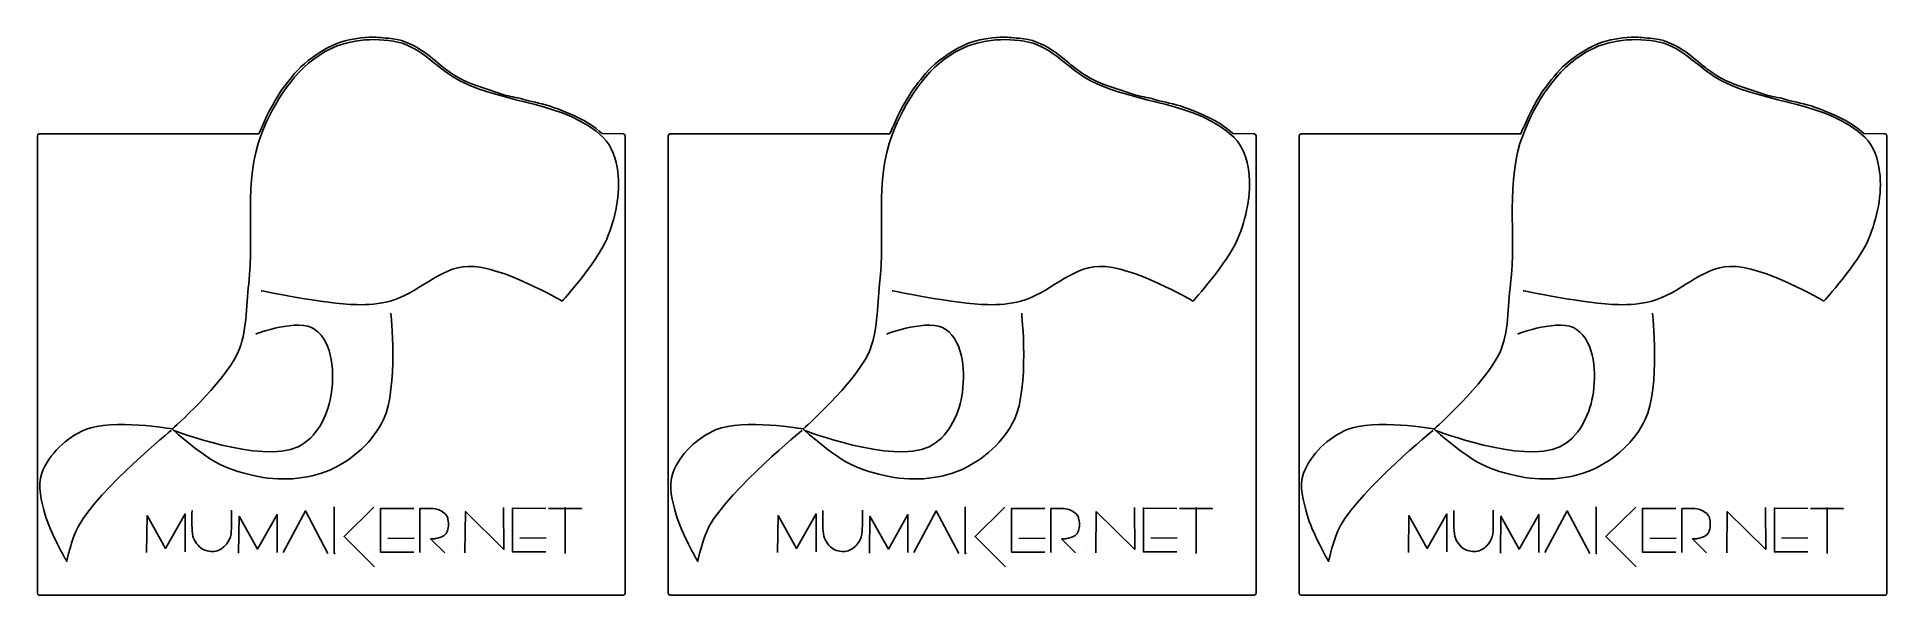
# Model space of a CAD drawing. Extents: x 1 to 191, y 4 to 61.
import ezdxf

# ---------------------------------------------------------------- set-up
doc = ezdxf.new("R2010")
doc.units = 0
doc.layers.add('Capa_1', color=7, linetype='CONTINUOUS')

msp = doc.modelspace()

# ---------------------------------------------------------------- linework, layer by layer
at = {"layer": 'Capa_1', "color": 7}
for points in [[(35.586307, 61.33001), (35.586307, 61.33001)], [(100.396234, 61.33001), (100.396234, 61.33001)], [(165.206148, 61.33001), (165.206148, 61.33001)], [(23.859846, 51.372026), (1.283553, 51.372026)], [(61.29643, 51.372026), (59.097063, 51.411213)], [(88.669773, 51.372026), (66.09348, 51.372026)], [(126.106356, 51.372026), (123.90699, 51.411213)], [(153.479688, 51.372026), (130.903394, 51.372026)], [(190.916271, 51.372026), (188.716905, 51.411213)], [(1.100209, 51.190435), (1.100209, 4.178041)], [(61.479775, 4.178041), (61.479775, 51.190435)], [(65.910135, 51.190435), (65.910135, 4.178041)], [(126.289702, 4.178041), (126.289702, 51.190435)], [(130.72005, 51.190435), (130.72005, 4.178041)], [(191.099617, 4.178041), (191.099617, 51.190435)], [(44.19573, 8.559653), (44.19573, 8.559653)], [(109.005657, 8.559653), (109.005657, 8.559653)], [(173.815571, 8.559653), (173.815571, 8.559653)], [(1.283553, 3.996454), (61.29643, 3.996454)], [(66.09348, 3.996454), (126.106356, 3.996454)], [(130.903394, 3.996454), (190.916271, 3.996454)]]:
    msp.add_lwpolyline(points, close=True, dxfattribs=at)
at = {"layer": 'Capa_1', "color": 5}
for points in [[(23.554006, 30.827132), (23.554006, 30.827132), (23.589781, 30.827132)], [(88.363933, 30.827132), (88.363933, 30.827132), (88.399707, 30.827132)], [(77.130311, 8.381006), (77.181353, 12.158068), (79.069885, 8.789336), (81.08602, 12.336714), (81.08602, 8.432049)], [(86.572968, 8.304445), (86.62401, 12.081507), (88.512542, 8.712775), (90.528678, 12.260153), (90.528678, 8.355487)], [(91.141173, 8.355485), (93.438036, 12.642962), (95.760417, 8.278923)], [(96.398434, 13.051293), (96.398434, 8.278923), (96.474996, 8.278923), (96.398434, 8.278923)], [(100.481747, 13.025774), (97.419263, 10.01433), (100.532787, 6.875285)], [(104.590578, 12.872649), (101.170804, 12.898162), (101.170804, 8.406519), (104.590578, 8.406519)], [(105.203074, 8.355485), (105.203074, 12.872649)], [(109.82232, 8.329966), (109.873363, 12.566401), (113.829069, 8.687254), (113.803556, 13.000253)], [(118.142068, 12.89817), (114.722294, 12.923683), (114.722294, 8.43204), (118.142068, 8.43204)], [(118.425142, 12.872649), (121.794235, 12.872649), (121.794235, 12.82072)], [(101.910906, 9.810165), (104.616099, 9.835678)], [(106.734315, 9.784652), (106.300464, 9.759111), (107.755144, 8.329955)], [(115.462396, 9.835687), (118.167589, 9.861199)]]:
    msp.add_lwpolyline(points, dxfattribs=at)
at = {"layer": 'Capa_1', "color": 7}
for points in [[(153.173848, 30.827132), (153.173848, 30.827132), (153.209622, 30.827132)], [(12.320384, 8.381006), (12.371427, 12.158068), (14.259958, 8.789336), (16.276093, 12.336714), (16.276093, 8.432049)], [(21.763042, 8.304445), (21.814084, 12.081507), (23.702615, 8.712775), (25.718751, 12.260153), (25.718751, 8.355487)], [(26.331247, 8.355485), (28.62811, 12.642962), (30.950491, 8.278923)], [(31.588508, 13.051293), (31.588508, 8.278923), (31.665069, 8.278923), (31.588508, 8.278923)], [(35.67182, 13.025774), (32.609337, 10.01433), (35.72286, 6.875285)], [(39.780651, 12.872649), (36.360877, 12.898162), (36.360877, 8.406519), (39.780651, 8.406519)], [(40.393147, 8.355485), (40.393147, 12.872649)], [(45.012394, 8.329966), (45.063436, 12.566401), (49.019142, 8.687254), (48.993629, 13.000253)], [(53.332141, 12.89817), (49.912367, 12.923683), (49.912367, 8.43204), (53.332141, 8.43204)], [(53.615216, 12.872649), (56.984308, 12.872649), (56.984308, 12.82072)], [(141.940226, 8.381006), (141.991268, 12.158068), (143.879799, 8.789336), (145.895934, 12.336714), (145.895934, 8.432049)], [(151.382883, 8.304445), (151.433925, 12.081507), (153.322457, 8.712775), (155.338593, 12.260153), (155.338593, 8.355487)], [(155.951088, 8.355485), (158.247951, 12.642962), (160.570332, 8.278923)], [(161.208349, 13.051293), (161.208349, 8.278923), (161.28491, 8.278923), (161.208349, 8.278923)], [(165.291662, 13.025774), (162.229178, 10.01433), (165.342701, 6.875285)], [(169.400493, 12.872649), (165.980718, 12.898162), (165.980718, 8.406519), (169.400493, 8.406519)], [(170.012988, 8.355485), (170.012988, 12.872649)], [(174.632235, 8.329966), (174.683278, 12.566401), (178.638983, 8.687254), (178.613471, 13.000253)], [(182.951982, 12.89817), (179.532208, 12.923683), (179.532208, 8.43204), (182.951982, 8.43204)], [(183.235057, 12.872649), (186.60415, 12.872649), (186.60415, 12.82072)], [(37.10098, 9.810165), (39.806173, 9.835678)], [(41.924389, 9.784652), (41.490537, 9.759111), (42.945218, 8.329955)], [(50.652469, 9.835687), (53.357663, 9.861199)], [(166.720821, 9.810165), (169.426014, 9.835678)], [(171.54423, 9.784652), (171.110378, 9.759111), (172.565059, 8.329955)], [(180.272311, 9.835687), (182.977504, 9.861199)]]:
    msp.add_lwpolyline(points, dxfattribs=at)
for points in [[(32.336086, 60.829058), (31.066812, 60.454938), (29.515354, 59.416797), (28.526086, 58.595593)], [(35.586307, 61.33001), (34.535506, 61.321745), (33.330039, 61.122415), (32.336086, 60.829058)], [(37.149793, 61.205742), (36.906774, 61.218263), (35.828801, 61.331917), (35.586307, 61.33001)], [(42.675255, 58.29668), (41.607467, 59.182855), (39.689863, 61.069363), (37.149793, 61.205742)], [(97.146013, 60.829058), (95.876738, 60.454938), (94.325281, 59.416797), (93.336013, 58.595593)], [(100.396234, 61.33001), (99.345433, 61.321745), (98.139966, 61.122415), (97.146013, 60.829058)], [(101.959719, 61.205742), (101.716701, 61.218263), (100.638727, 61.331917), (100.396234, 61.33001)], [(107.485182, 58.29668), (106.417394, 59.182855), (104.49979, 61.069363), (101.959719, 61.205742)], [(161.955928, 60.829058), (160.686653, 60.454938), (159.135196, 59.416797), (158.145928, 58.595593)], [(165.206148, 61.33001), (164.155347, 61.321745), (162.94988, 61.122415), (161.955928, 60.829058)], [(166.769634, 61.205742), (166.526615, 61.218263), (165.448642, 61.331917), (165.206148, 61.33001)], [(172.295096, 58.29668), (171.227309, 59.182855), (169.309705, 61.069363), (166.769634, 61.205742)], [(28.526086, 58.595593), (27.487971, 57.672036), (27.011614, 56.911731), (26.247294, 55.972633)], [(44.906527, 56.864586), (43.816294, 57.410768), (43.017111, 58.054668), (42.675255, 58.29668)], [(93.336013, 58.595593), (92.297898, 57.672036), (91.821541, 56.911731), (91.057221, 55.972633)], [(109.716453, 56.864586), (108.62622, 57.410768), (107.827037, 58.054668), (107.485182, 58.29668)], [(158.145928, 58.595593), (157.107813, 57.672036), (156.631455, 56.911731), (155.867136, 55.972633)], [(174.526368, 56.864586), (173.436135, 57.410768), (172.636952, 58.054668), (172.295096, 58.29668)], [(26.247294, 55.972633), (25.7518, 55.27232), (24.718036, 53.471752), (24.230546, 52.203998)], [(49.119441, 55.364521), (48.230162, 55.665044), (45.724322, 56.456998), (44.906527, 56.864586)], [(50.761435, 55.008309), (50.496917, 55.091417), (49.38193, 55.275817), (49.119441, 55.364521)], [(91.057221, 55.972633), (90.561726, 55.27232), (89.527963, 53.471752), (89.040472, 52.203998)], [(113.929368, 55.364521), (113.040088, 55.665044), (110.534248, 56.456998), (109.716453, 56.864586)], [(115.571362, 55.008309), (115.306844, 55.091417), (114.191857, 55.275817), (113.929368, 55.364521)], [(155.867136, 55.972633), (155.371641, 55.27232), (154.337878, 53.471752), (153.850387, 52.203998)], [(178.739282, 55.364521), (177.850003, 55.665044), (175.344163, 56.456998), (174.526368, 56.864586)], [(180.381277, 55.008309), (180.116758, 55.091417), (179.001772, 55.275817), (178.739282, 55.364521)], [(53.688167, 54.248205), (52.560529, 54.594758), (51.883986, 54.656335), (50.761435, 55.008309)], [(57.021457, 52.874565), (55.900087, 53.407774), (54.875056, 53.884959), (53.688167, 54.248205)], [(118.498094, 54.248205), (117.370455, 54.594758), (116.693912, 54.656335), (115.571362, 55.008309)], [(121.831384, 52.874565), (120.710013, 53.407774), (119.684982, 53.884959), (118.498094, 54.248205)], [(183.308009, 54.248205), (182.18037, 54.594758), (181.503827, 54.656335), (180.381277, 55.008309)], [(186.641299, 52.874565), (185.519928, 53.407774), (184.494897, 53.884959), (183.308009, 54.248205)], [(1.283553, 51.372026), (1.181984, 51.372026), (1.100209, 51.291032), (1.100209, 51.190435)], [(24.230546, 52.203998), (24.138135, 51.963567), (24.121577, 52.095724), (23.859846, 51.372026)], [(59.097063, 51.411213), (58.426549, 52.094422), (57.021457, 52.874565), (57.021457, 52.874565)], [(61.479775, 51.190435), (61.479775, 51.291032), (61.397979, 51.370216), (61.29643, 51.372026)], [(66.09348, 51.372026), (65.991911, 51.372026), (65.910135, 51.291032), (65.910135, 51.190435)], [(89.040472, 52.203998), (88.948061, 51.963567), (88.931503, 52.095724), (88.669773, 51.372026)], [(123.90699, 51.411213), (123.236475, 52.094422), (121.831384, 52.874565), (121.831384, 52.874565)], [(126.289702, 51.190435), (126.289702, 51.291032), (126.207906, 51.370216), (126.106356, 51.372026)], [(130.903394, 51.372026), (130.801825, 51.372026), (130.72005, 51.291032), (130.72005, 51.190435)], [(153.850387, 52.203998), (153.757976, 51.963567), (153.741418, 52.095724), (153.479688, 51.372026)], [(188.716905, 51.411213), (188.04639, 52.094422), (186.641299, 52.874565), (186.641299, 52.874565)], [(191.099617, 51.190435), (191.099617, 51.291032), (191.01782, 51.370216), (190.916271, 51.372026)], [(159.2197, 31.292197), (157.585814, 32.482077), (153.173848, 30.827132), (153.173848, 30.827132)], [(166.267232, 22.026658), (167.826684, 25.33511), (167.018493, 32.973587), (167.018493, 32.973587)], [(160.865318, 24.423535), (161.263646, 26.74394), (161.12286, 29.906218), (159.2197, 31.292197)], [(157.502535, 19.236265), (159.373547, 20.099715), (160.516683, 22.392602), (160.865318, 24.423535)], [(144.480701, 20.917657), (144.480701, 20.917657), (137.215192, 15.037552), (134.928968, 11.079732)], [(144.552249, 21.060753), (148.308545, 17.769522), (149.78656, 16.973893), (152.923426, 16.267002)], [(144.731119, 20.917657), (144.731119, 20.917657), (153.603799, 17.437042), (157.502535, 19.236265)], [(160.829543, 16.875163), (163.111812, 17.887728), (165.202684, 19.768169), (166.267232, 22.026658)], [(152.923426, 16.267002), (155.501924, 15.685938), (158.413498, 15.803243), (160.829543, 16.875163)], [(16.985793, 12.688829), (16.966198, 11.884129), (16.94923, 11.075009), (17.03998, 10.273947)], [(21.032376, 11.106544), (21.03633, 11.647539), (21.035833, 12.188562), (21.032686, 12.729559)], [(40.393147, 12.872649), (40.393147, 12.872649), (41.43832, 12.934464), (41.94991, 12.847136)], [(41.94991, 12.847136), (42.162051, 12.810924), (42.343111, 12.77489), (42.562406, 12.642971)], [(42.562406, 12.642971), (42.742887, 12.5344), (42.989275, 12.384495), (43.123861, 12.183598)], [(43.123861, 12.183598), (43.23769, 12.013683), (43.272406, 11.798915), (43.302508, 11.596623)], [(43.302508, 11.596623), (43.336315, 11.369437), (43.342493, 11.133742), (43.302508, 10.907564)], [(55.325595, 12.974731), (55.325595, 8.278923), (55.325595, 8.278923), (55.325595, 8.278923)], [(146.605634, 12.688829), (146.58604, 11.884129), (146.569072, 11.075009), (146.659821, 10.273947)], [(150.652217, 11.106544), (150.656171, 11.647539), (150.655674, 12.188562), (150.652528, 12.729559)], [(170.012988, 12.872649), (170.012988, 12.872649), (171.058162, 12.934464), (171.569751, 12.847136)], [(171.569751, 12.847136), (171.781892, 12.810924), (171.962952, 12.77489), (172.182247, 12.642971)], [(172.182247, 12.642971), (172.362728, 12.5344), (172.609117, 12.384495), (172.743703, 12.183598)], [(172.743703, 12.183598), (172.857531, 12.013683), (172.892248, 11.798915), (172.922349, 11.596623)], [(172.922349, 11.596623), (172.956157, 11.369437), (172.962335, 11.133742), (172.922349, 10.907564)], [(184.945437, 12.974731), (184.945437, 8.278923), (184.945437, 8.278923), (184.945437, 8.278923)], [(17.03998, 10.273947), (17.115091, 9.692738), (17.462919, 9.154848), (17.917353, 8.814923)], [(20.362074, 9.04705), (20.62674, 9.300463), (20.810518, 9.643259), (20.924661, 9.991451)], [(20.924661, 9.991451), (21.040987, 10.346297), (21.012109, 10.734804), (21.032376, 11.106544)], [(42.63897, 9.963299), (42.41819, 9.855882), (41.924389, 9.784652), (41.924389, 9.784652)], [(43.084141, 10.309267), (42.973414, 10.157417), (42.807964, 10.045519), (42.63897, 9.963299)], [(43.302508, 10.907564), (43.265548, 10.698505), (43.209225, 10.480804), (43.084141, 10.309267)], [(134.928968, 11.079732), (134.296458, 9.984758), (133.712643, 7.39498), (133.712643, 7.39498)], [(146.659821, 10.273947), (146.734932, 9.692738), (147.08276, 9.154848), (147.537194, 8.814923)], [(149.981915, 9.04705), (150.246581, 9.300463), (150.430359, 9.643259), (150.544503, 9.991451)], [(150.544503, 9.991451), (150.660828, 10.346297), (150.631951, 10.734804), (150.652217, 11.106544)], [(172.258811, 9.963299), (172.038031, 9.855882), (171.54423, 9.784652), (171.54423, 9.784652)], [(172.703983, 10.309267), (172.593256, 10.157417), (172.427806, 10.045519), (172.258811, 9.963299)], [(172.922349, 10.907564), (172.88539, 10.698505), (172.829066, 10.480804), (172.703983, 10.309267)], [(17.917353, 8.814923), (18.291523, 8.535037), (18.802127, 8.429441), (19.273804, 8.461225)], [(19.273804, 8.461225), (19.698512, 8.504156), (20.064505, 8.762133), (20.362074, 9.04705)], [(147.537194, 8.814923), (147.911365, 8.535037), (148.421968, 8.429441), (148.893645, 8.461225)], [(148.893645, 8.461225), (149.318353, 8.504156), (149.684347, 8.762133), (149.981915, 9.04705)], [(1.100209, 4.178041), (1.100209, 4.077446), (1.181984, 3.996454), (1.283553, 3.996454)], [(61.29643, 3.996454), (61.397999, 3.996454), (61.479775, 4.077446), (61.479775, 4.178041)], [(65.910135, 4.178041), (65.910135, 4.077446), (65.991911, 3.996454), (66.09348, 3.996454)], [(126.106356, 3.996454), (126.207925, 3.996454), (126.289702, 4.077446), (126.289702, 4.178041)], [(130.72005, 4.178041), (130.72005, 4.077446), (130.801825, 3.996454), (130.903394, 3.996454)], [(190.916271, 3.996454), (191.01784, 3.996454), (191.099617, 4.077446), (191.099617, 4.178041)]]:
    msp.add_open_spline(points, degree=3, dxfattribs=at)
at = {"layer": 'Capa_1', "color": 5}
for points in [[(30.601538, 59.804293), (32.787341, 61.071087), (35.644347, 61.337617), (38.114136, 60.805973)], [(95.411465, 59.804293), (97.597268, 61.071087), (100.454274, 61.337617), (102.924062, 60.805973)], [(160.22138, 59.804293), (162.407182, 61.071087), (165.264188, 61.337617), (167.733977, 60.805973)], [(24.090621, 51.290015), (25.37721, 54.623136), (27.510347, 58.012777), (30.601538, 59.804293)], [(38.114136, 60.805973), (40.585576, 60.273972), (42.295523, 57.936156), (44.553507, 56.799255)], [(88.900548, 51.290015), (90.187137, 54.623136), (92.320274, 58.012777), (95.411465, 59.804293)], [(102.924062, 60.805973), (105.395502, 60.273972), (107.10545, 57.936156), (109.363434, 56.799255)], [(153.710462, 51.290015), (154.997051, 54.623136), (157.130188, 58.012777), (160.22138, 59.804293)], [(167.733977, 60.805973), (170.205417, 60.273972), (171.915365, 57.936156), (174.173348, 56.799255)], [(44.553507, 56.799255), (49.248881, 54.435116), (55.450954, 54.667529), (59.22096, 51.003822)], [(109.363434, 56.799255), (114.058807, 54.435116), (120.26088, 54.667529), (124.030887, 51.003822)], [(174.173348, 56.799255), (178.868722, 54.435116), (185.070795, 54.667529), (188.840801, 51.003822)], [(22.802748, 35.978627), (23.422426, 41.062821), (22.246228, 46.511809), (24.090621, 51.290015)], [(59.22096, 51.003822), (60.132758, 50.117734), (60.57038, 48.760119), (60.723477, 47.497942)], [(87.612674, 35.978627), (88.232353, 41.062821), (87.056155, 46.511809), (88.900548, 51.290015)], [(124.030887, 51.003822), (124.942685, 50.117734), (125.380307, 48.760119), (125.533404, 47.497942)], [(152.422589, 35.978627), (153.042267, 41.062821), (151.866069, 46.511809), (153.710462, 51.290015)], [(188.840801, 51.003822), (189.752599, 50.117734), (190.190222, 48.760119), (190.343319, 47.497942)], [(60.723477, 47.497942), (61.00581, 45.170339), (60.4776, 42.723241), (59.578702, 40.557733)], [(125.533404, 47.497942), (125.815736, 45.170339), (125.287526, 42.723241), (124.388629, 40.557733)], [(190.343319, 47.497942), (190.625651, 45.170339), (190.097441, 42.723241), (189.198544, 40.557733)], [(59.578702, 40.557733), (58.576379, 38.143068), (54.999596, 34.189914), (54.999596, 34.189914)], [(124.388629, 40.557733), (123.386305, 38.143068), (119.809522, 34.189914), (119.809522, 34.189914)], [(189.198544, 40.557733), (188.19622, 38.143068), (184.619437, 34.189914), (184.619437, 34.189914)], [(45.34054, 37.76734), (42.416856, 37.672031), (40.152638, 34.947124), (37.327103, 34.189914)], [(54.999596, 34.189914), (54.999596, 34.189914), (48.772137, 37.879205), (45.34054, 37.76734)], [(110.150467, 37.76734), (107.226783, 37.672031), (104.962565, 34.947124), (102.137029, 34.189914)], [(119.809522, 34.189914), (119.809522, 34.189914), (113.582063, 37.879205), (110.150467, 37.76734)], [(174.960382, 37.76734), (172.036698, 37.672031), (169.77248, 34.947124), (166.946944, 34.189914)], [(184.619437, 34.189914), (184.619437, 34.189914), (178.391978, 37.879205), (174.960382, 37.76734)], [(21.65797, 28.823771), (22.675722, 31.014157), (22.510526, 33.581084), (22.802748, 35.978627)], [(33.892772, 33.832169), (30.591455, 33.900134), (24.090621, 35.26314), (24.090621, 35.26314)], [(86.467896, 28.823771), (87.485649, 31.014157), (87.320453, 33.581084), (87.612674, 35.978627)], [(98.702698, 33.832169), (95.401381, 33.900134), (88.900548, 35.26314), (88.900548, 35.26314)], [(151.277811, 28.823771), (152.295564, 31.014157), (152.130368, 33.581084), (152.422589, 35.978627)], [(163.512613, 33.832169), (160.211296, 33.900134), (153.710462, 35.26314), (153.710462, 35.26314)], [(29.599858, 31.292197), (27.965972, 32.482077), (23.554006, 30.827132), (23.554006, 30.827132)], [(37.327103, 34.189914), (36.215362, 33.89198), (35.043499, 33.808479), (33.892772, 33.832169)], [(36.64739, 22.026658), (38.206843, 25.33511), (37.398652, 32.973587), (37.398652, 32.973587)], [(94.409785, 31.292197), (92.775899, 32.482077), (88.363933, 30.827132), (88.363933, 30.827132)], [(102.137029, 34.189914), (101.025288, 33.89198), (99.853425, 33.808479), (98.702698, 33.832169)], [(101.457317, 22.026658), (103.01677, 25.33511), (102.208578, 32.973587), (102.208578, 32.973587)], [(166.946944, 34.189914), (165.835203, 33.89198), (164.66334, 33.808479), (163.512613, 33.832169)], [(31.245476, 24.423535), (31.643805, 26.74394), (31.503018, 29.906218), (29.599858, 31.292197)], [(96.055403, 24.423535), (96.453731, 26.74394), (96.312945, 29.906218), (94.409785, 31.292197)], [(14.96818, 21.060753), (14.96818, 21.060753), (20.218563, 25.725911), (21.65797, 28.823771)], [(79.778106, 21.060753), (79.778106, 21.060753), (85.02849, 25.725911), (86.467896, 28.823771)], [(144.588021, 21.060753), (144.588021, 21.060753), (149.838404, 25.725911), (151.277811, 28.823771)], [(27.882694, 19.236265), (29.753706, 20.099715), (30.896842, 22.392602), (31.245476, 24.423535)], [(92.692621, 19.236265), (94.563633, 20.099715), (95.706768, 22.392602), (96.055403, 24.423535)], [(1.552828, 16.517421), (2.277897, 18.49682), (4.080299, 20.174719), (6.024612, 20.989206)], [(14.860859, 20.917657), (14.860859, 20.917657), (7.595351, 15.037552), (5.309127, 11.079732)], [(6.024612, 20.989206), (8.774375, 22.141102), (14.96818, 21.060753), (14.96818, 21.060753)], [(14.932408, 21.060753), (18.688704, 17.769522), (20.166719, 16.973893), (23.303585, 16.267002)], [(15.111278, 20.917657), (15.111278, 20.917657), (23.983958, 17.437042), (27.882694, 19.236265)], [(31.209702, 16.875163), (33.491971, 17.887728), (35.582842, 19.768169), (36.64739, 22.026658)], [(66.362755, 16.517421), (67.087824, 18.49682), (68.890225, 20.174719), (70.834539, 20.989206)], [(79.670786, 20.917657), (79.670786, 20.917657), (72.405278, 15.037552), (70.119053, 11.079732)], [(70.834539, 20.989206), (73.584301, 22.141102), (79.778106, 21.060753), (79.778106, 21.060753)], [(79.742335, 21.060753), (83.498631, 17.769522), (84.976645, 16.973893), (88.113512, 16.267002)], [(79.921204, 20.917657), (79.921204, 20.917657), (88.793884, 17.437042), (92.692621, 19.236265)], [(96.019628, 16.875163), (98.301897, 17.887728), (100.392769, 19.768169), (101.457317, 22.026658)], [(131.172669, 16.517421), (131.897739, 18.49682), (133.70014, 20.174719), (135.644454, 20.989206)], [(135.644454, 20.989206), (138.394216, 22.141102), (144.588021, 21.060753), (144.588021, 21.060753)], [(1.910571, 12.224507), (1.537597, 13.611153), (1.058929, 15.169104), (1.552828, 16.517421)], [(23.303585, 16.267002), (25.882083, 15.685938), (28.793657, 15.803243), (31.209702, 16.875163)], [(66.720497, 12.224507), (66.347523, 13.611153), (65.868855, 15.169104), (66.362755, 16.517421)], [(88.113512, 16.267002), (90.69201, 15.685938), (93.603583, 15.803243), (96.019628, 16.875163)], [(131.530412, 12.224507), (131.157438, 13.611153), (130.67877, 15.169104), (131.172669, 16.517421)], [(4.092802, 7.502303), (4.092802, 7.502303), (2.366403, 10.529817), (1.910571, 12.224507)], [(68.902728, 7.502303), (68.902728, 7.502303), (67.17633, 10.529817), (66.720497, 12.224507)], [(81.79572, 12.688829), (81.776125, 11.884129), (81.759157, 11.075009), (81.849907, 10.273947)], [(85.842303, 11.106544), (85.846256, 11.647539), (85.84576, 12.188562), (85.842613, 12.729559)], [(105.203074, 12.872649), (105.203074, 12.872649), (106.248247, 12.934464), (106.759837, 12.847136)], [(106.759837, 12.847136), (106.971977, 12.810924), (107.153037, 12.77489), (107.372332, 12.642971)], [(107.372332, 12.642971), (107.552813, 12.5344), (107.799202, 12.384495), (107.933788, 12.183598)], [(107.933788, 12.183598), (108.047617, 12.013683), (108.082333, 11.798915), (108.112435, 11.596623)], [(108.112435, 11.596623), (108.146242, 11.369437), (108.15242, 11.133742), (108.112435, 10.907564)], [(120.135522, 12.974731), (120.135522, 8.278923), (120.135522, 8.278923), (120.135522, 8.278923)], [(133.712643, 7.502303), (133.712643, 7.502303), (131.986244, 10.529817), (131.530412, 12.224507)], [(5.309127, 11.079732), (4.676617, 9.984758), (4.092802, 7.39498), (4.092802, 7.39498)], [(70.119053, 11.079732), (69.486544, 9.984758), (68.902728, 7.39498), (68.902728, 7.39498)], [(81.849907, 10.273947), (81.925017, 9.692738), (82.272845, 9.154848), (82.727279, 8.814923)], [(85.172001, 9.04705), (85.436667, 9.300463), (85.620445, 9.643259), (85.734588, 9.991451)], [(85.734588, 9.991451), (85.850913, 10.346297), (85.822036, 10.734804), (85.842303, 11.106544)], [(107.448896, 9.963299), (107.228117, 9.855882), (106.734315, 9.784652), (106.734315, 9.784652)], [(107.894068, 10.309267), (107.783341, 10.157417), (107.617891, 10.045519), (107.448896, 9.963299)], [(108.112435, 10.907564), (108.075475, 10.698505), (108.019152, 10.480804), (107.894068, 10.309267)], [(82.727279, 8.814923), (83.10145, 8.535037), (83.612053, 8.429441), (84.08373, 8.461225)], [(84.08373, 8.461225), (84.508438, 8.504156), (84.874432, 8.762133), (85.172001, 9.04705)]]:
    msp.add_open_spline(points, degree=3, dxfattribs=at)

doc.saveas('drawing.dxf')
